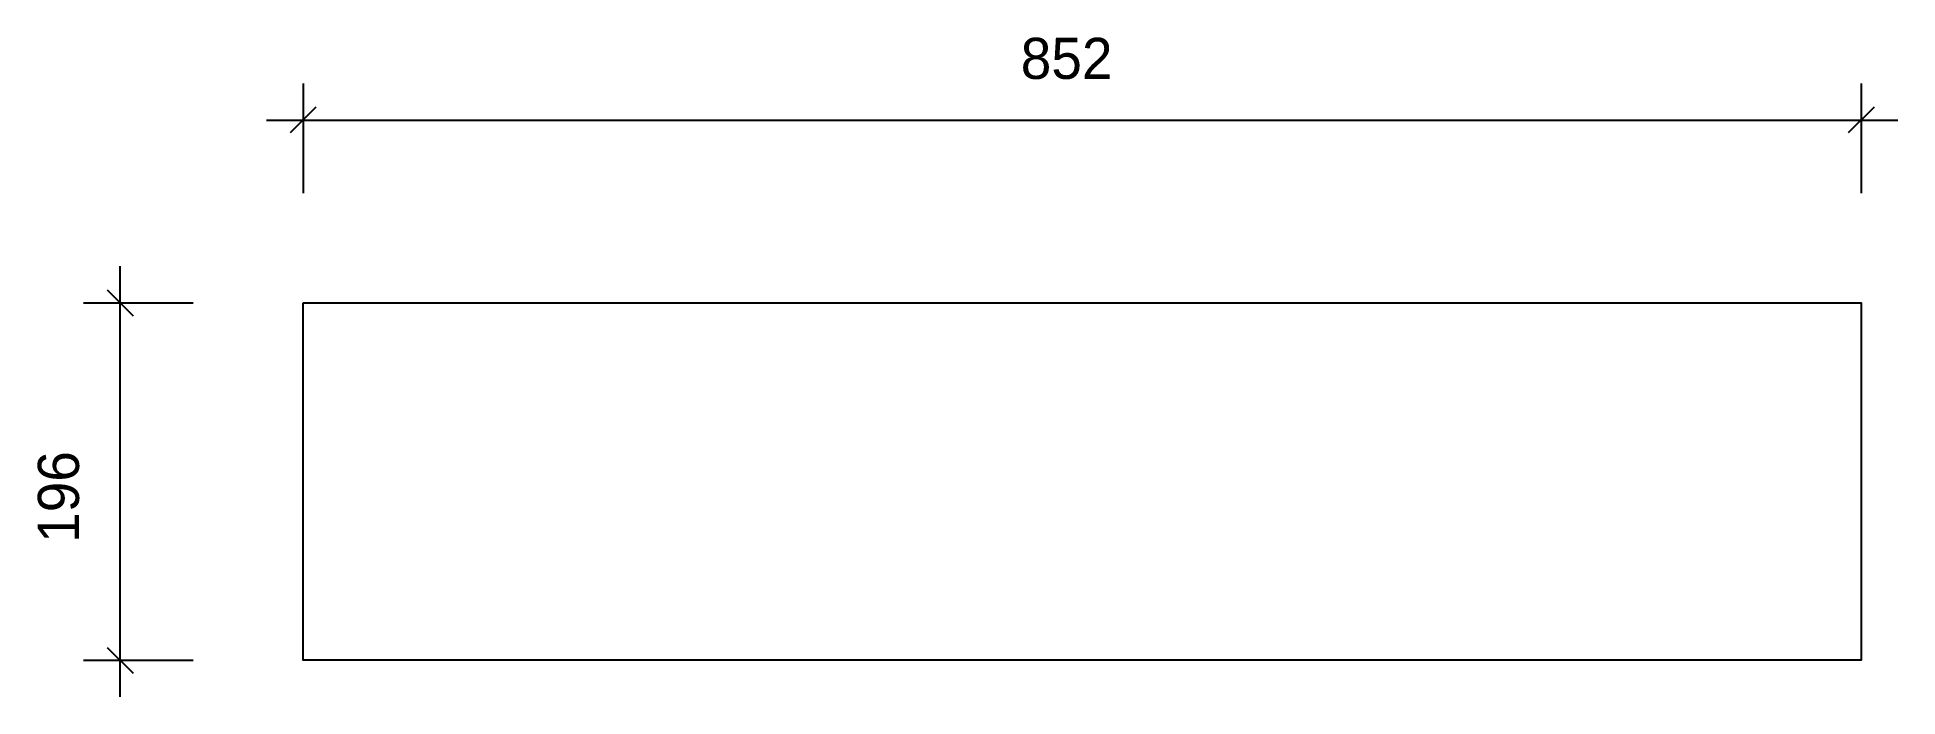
# Model space of a CAD drawing. Header units: millimetres. Extents: x -145 to 872, y -20 to 341.
import ezdxf
from ezdxf.enums import TextEntityAlignment as Align

# ---------------------------------------------------------------- set-up
doc = ezdxf.new("R2010")
doc.units = ezdxf.units.MM
for name, color, linetype in [('CONTOUR', 7, 'CONTINUOUS'), ('DIMLINES', 7, 'CONTINUOUS'), ('DIMLINESTEXT', 7, 'CONTINUOUS')]:
    doc.layers.add(name, color=color, linetype=linetype)

msp = doc.modelspace()

# ---------------------------------------------------------------- linework, layer by layer
at = {"layer": 'CONTOUR', "color": 0, "linetype": '0'}
msp.add_lwpolyline([(0, 195.625), (852, 195.625), (852, 0), (0, 0), (0, 195.625)], dxfattribs=at)
at = {"layer": 'DIMLINES', "color": 0}
for p, q in [((0, 315.625), (0, 255.625)), ((852, 315.625), (852, 255.625)), ((-20, 295.625), (872, 295.625)), ((7.071, 302.696), (-7.071, 288.554)), ((859.071, 302.696), (844.929, 288.554)), ((-100, -20), (-100, 215.625)), ((-120, 195.625), (-60, 195.625)), ((-107.071, 202.696), (-92.929, 188.554)), ((-120, 0), (-60, 0)), ((-107.071, 7.071), (-92.929, -7.071))]:
    msp.add_line(p, q, dxfattribs=at)

# ---------------------------------------------------------------- texts
at = {"layer": 'DIMLINESTEXT'}
msp.add_text('852', height=22.5, dxfattribs=at).set_placement((392.429, 340.625), align=Align.TOP_LEFT)
msp.add_text('196', height=22.5, rotation=90, dxfattribs=at).set_placement((-145, 64.241), align=Align.TOP_LEFT)

doc.saveas('drawing.dxf')
